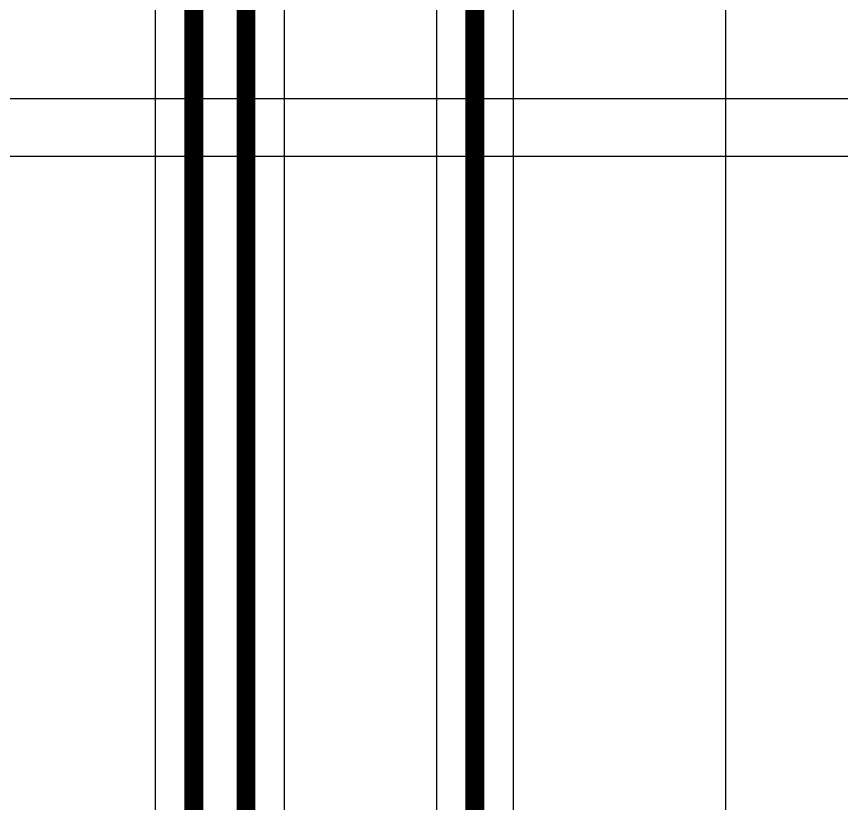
# Model space of a CAD drawing. Header units: inches. Extents: x 0 to 5379, y 0 to 5429.
# Drawn here: x 117.07 to 128.15, y 160.61 to 171.19 of the extents above; entities that cross this region are included whole.
import ezdxf

# ---------------------------------------------------------------- set-up
doc = ezdxf.new("R2010")
doc.units = ezdxf.units.IN
for name, color, linetype in [('Bottom Layer', 5, 'Continuous'), ('SIG 01', 90, 'Continuous'), ('Top Layer', 1, 'Continuous')]:
    doc.layers.add(name, color=color, linetype=linetype)

msp = doc.modelspace()

# ---------------------------------------------------------------- linework, layer by layer
at = {"layer": 'Bottom Layer'}
for p, q in [((129.845, 170.085), (89.891, 170.085)), ((89.891, 169.316), (129.845, 169.316))]:
    msp.add_line(p, q, dxfattribs=at)
at = {"layer": 'SIG 01'}
for p, q in [((120.667, 141.397), (120.667, 182.018)), ((118.93, 181.332), (118.93, 149.043)), ((123.741, 125.962), (123.741, 180.482)), ((122.705, 180.267), (122.705, 136.416))]:
    msp.add_line(p, q, dxfattribs=at)
for points in [[(120.149, 141.397, 0.254, 0.254, 0), (120.149, 182.133, 0.254, 0.254, 0)], [(119.448, 141.659, 0.254, 0.254, 0), (119.448, 181.546, 0.254, 0.254, 0)], [(123.223, 125.748, 0.254, 0.254, 0), (123.223, 180.482, 0.254, 0.254, 0)]]:
    msp.add_lwpolyline(points, format="xyseb", dxfattribs=at)
at = {"layer": 'Top Layer'}
msp.add_line((126.594, 157.444), (126.594, 219.612), dxfattribs=at)

doc.saveas('drawing.dxf')
